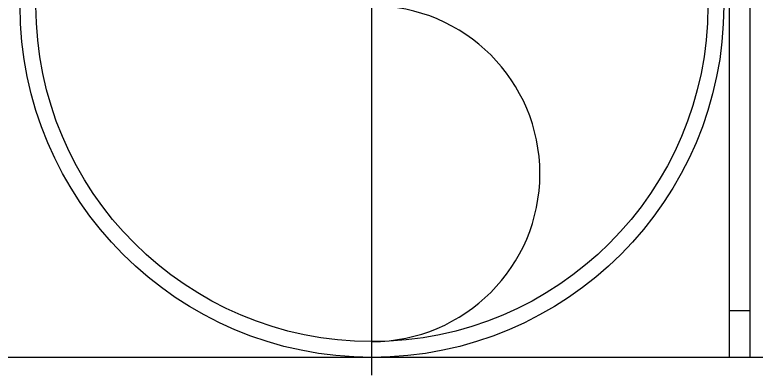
# Model space of a CAD drawing. Extents: x -427546 to -314919, y 698702 to 968782.
# Drawn here: x -417088 to -416607.1, y 893816.2 to 894050.1 of the extents above; entities that cross this region are included whole.
import ezdxf

# ---------------------------------------------------------------- set-up
doc = ezdxf.new("R2010")
doc.units = 0
doc.header["$LTSCALE"] = 1000
doc.header["$MEASUREMENT"] = 0
doc.linetypes.add('CENTER', pattern=[2, 1.25, -0.25, 0.25, -0.25])
doc.layers.get('0').update_dxf_attribs({"linetype": 'CONTINUOUS'})

msp = doc.modelspace()

# ---------------------------------------------------------------- linework, layer by layer
at = {"color": 0, "linetype": 'CENTER'}
msp.add_line((-416856.35, 893816.19), (-416856.35, 894295.7), dxfattribs=at)
at = {"linetype": 'CONTINUOUS'}
for p, q in [((-416624.69, 894055.95), (-416624.69, 893827.71)), ((-416610.99, 893827.71), (-416610.99, 894055.95)), ((-416624.69, 893858.07), (-416610.99, 893858.07))]:
    msp.add_line(p, q, dxfattribs=at)
msp.add_line((-414369.28, 893827.71), (-417835.91, 893827.71))
for radius in [228.23, 217.96]:
    msp.add_circle((-416856.35, 894055.95), radius, dxfattribs=at)
msp.add_arc((-416856.35, 893946.97), 108.98, 270, 90)

doc.saveas('drawing.dxf')
